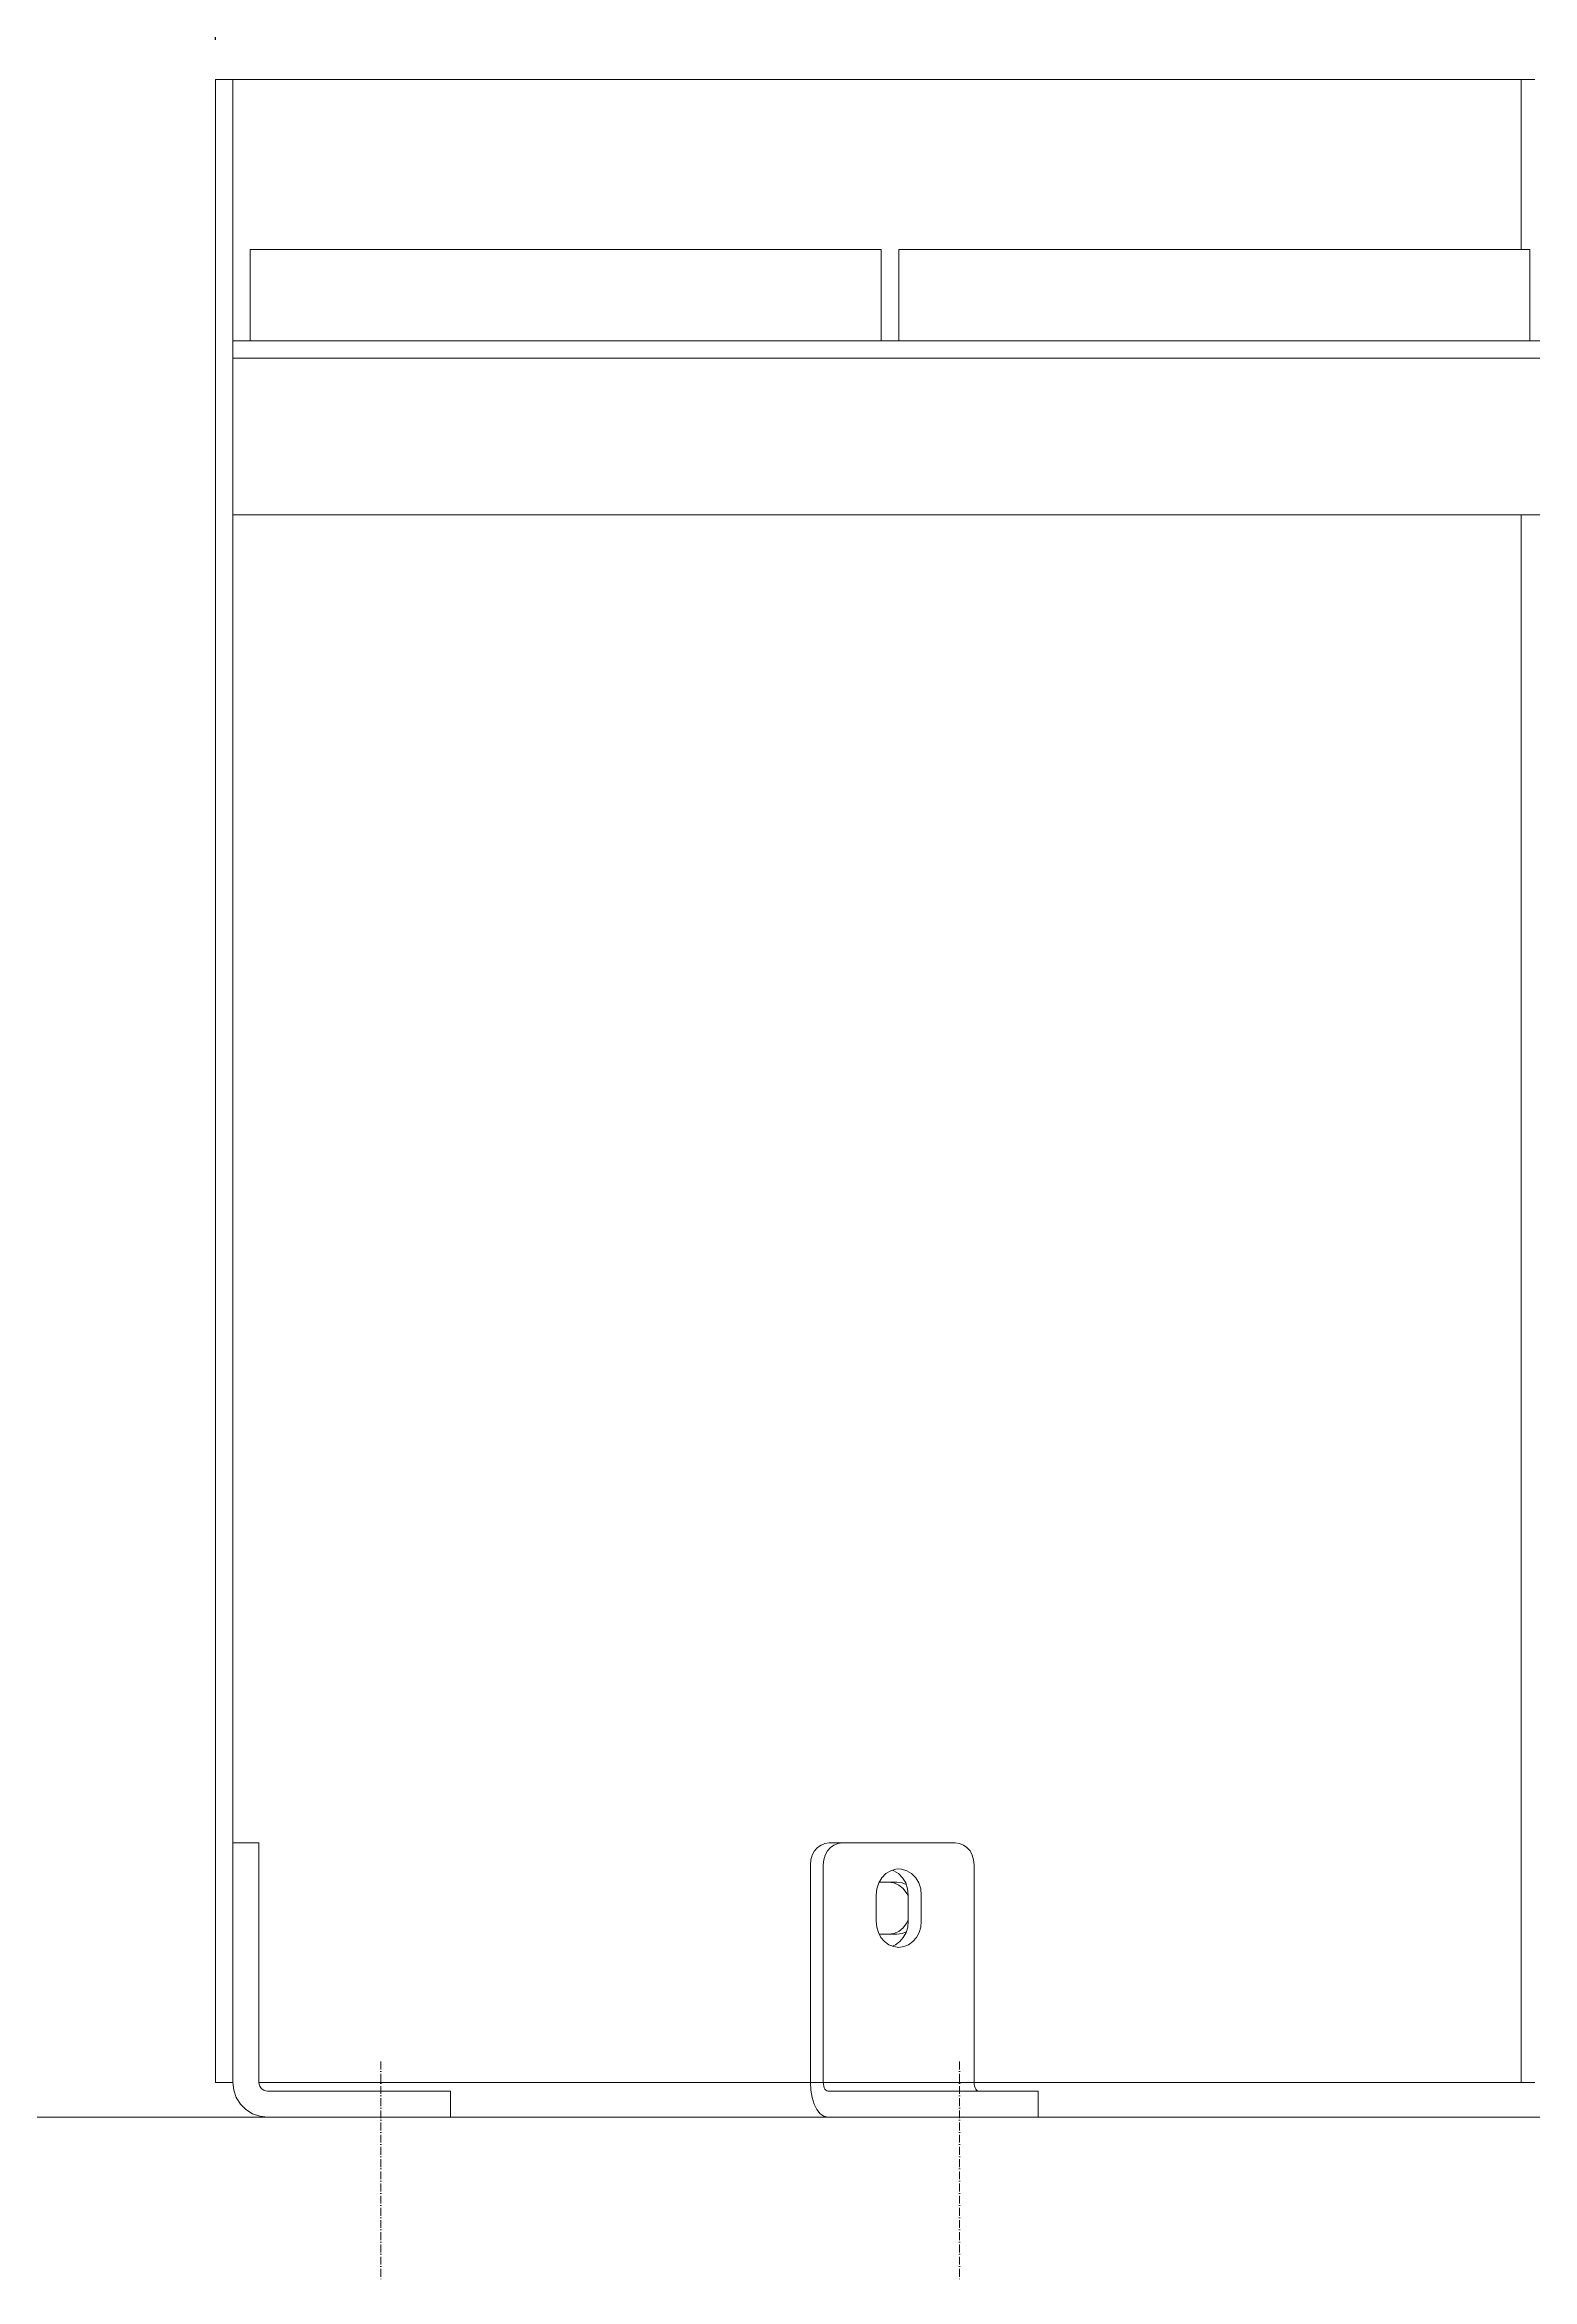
# Model space of a CAD drawing. Header units: millimetres. Extents: x 25115 to 31055, y 5999 to 10199.
# Drawn here: x 27364 to 27706, y 8718 to 9231 of the extents above; entities that cross this region are included whole.
import ezdxf

# ---------------------------------------------------------------- set-up
doc = ezdxf.new("R2010")
doc.units = ezdxf.units.MM
doc.header["$LTSCALE"] = 0.3
doc.linetypes.add('ACAD_ISO10W100', pattern=[18.5, 12, -3, 0.5, -3])
doc.linetypes.add('INCONTINUOUS', pattern=[200000.001, 200000, -0.001])
for name, color, linetype, lineweight in [('KOTY', 3, 'INCONTINUOUS', 9), ('OBRYSOVA', 7, 'Continuous', 9), ('OSY', 7, 'ACAD_ISO10W100', 15), ('Visible', 7, 'Continuous', 18)]:
    doc.layers.add(name, color=color, linetype=linetype, lineweight=lineweight)
doc.styles.add('SEACAD_Arial', font='arial.ttf', dxfattribs={"width": 0.8})
doc.dimstyles.new('ISO-25', dxfattribs={"dimtxt": 1.6, "dimasz": 2, "dimexe": 0.5, "dimexo": 1.5, "dimtad": 1, "dimdec": 0, "dimtxsty": 'SEACAD_Arial', "dimcen": 2, "dimadec": 0, "dimazin": 0, "dimtfac": 1, "dimtdec": 0, "dimtmove": 0, "dimatfit": 3, "dimfxl": 1, "dimarcsym": 0})

# ---------------------------------------------------------------- blocks, each defined once
blk = doc.blocks.new('*D436')
at = {"layer": 'Defpoints', "color": 0}
for p in [(28011.37, 9467.63), (27403.37, 9202.03), (28011.37, 9202.03)]:
    blk.add_point(p, dxfattribs=at)
at = {"layer": 'KOTY', "color": 0, "lineweight": -2}
for p, q in [((27403.37, 9232.03), (27403.37, 9477.63)), ((28011.37, 9232.03), (28011.37, 9477.63)), ((27443.37, 9467.63), (27971.37, 9467.63))]:
    blk.add_line(p, q, dxfattribs=at)
at = {"layer": 'KOTY', "color": 0}
for points in [[(27443.37, 9474.3), (27443.37, 9460.96), (27403.37, 9467.63)], [(27971.37, 9460.96), (27971.37, 9474.3), (28011.37, 9467.63)]]:
    blk.add_solid(points, dxfattribs=at)
at = {"layer": 'KOTY', "color": 0, "insert": (27707.37, 9496.47), "char_height": 32, "attachment_point": 5, "style": 'SEACAD_Arial'}
blk.add_mtext('608', dxfattribs=at)

msp = doc.modelspace()

# ---------------------------------------------------------------- linework, layer by layer
at = {"layer": 'OBRYSOVA'}
msp.add_line((25943.86, 8754.87), (28211.8, 8754.87), dxfattribs=at)
at = {"layer": 'OSY', "ltscale": 0.5}
for p, q in [((27441.39, 8767.62), (27441.39, 8717.62)), ((27574.37, 8767.62), (27574.37, 8717.62))]:
    msp.add_line(p, q, dxfattribs=at)
at = {"layer": 'Visible', "color": 0}
for p, q in [((27403.37, 9222.89), (27407.39, 9222.89)), ((27403.37, 9222.35), (27403.37, 9222.89)), ((27403.37, 9220.89), (27403.37, 9222.35)), ((27403.37, 9218.49), (27403.37, 9220.89)), ((27403.37, 9215.33), (27403.37, 9218.49)), ((27407.39, 9222.89), (27407.39, 9222.35)), ((27407.39, 9222.89), (27407.55, 9222.89)), ((27407.39, 9222.35), (27407.39, 9220.89)), ((27407.39, 9222.35), (27407.39, 8812.85)), ((27407.39, 9220.89), (27407.39, 9218.49)), ((27407.39, 9218.49), (27407.39, 9215.33)), ((27407.55, 9222.89), (27408.07, 9222.89)), ((27408.07, 9222.89), (27408.89, 9222.89)), ((27408.89, 9222.89), (27410.03, 9222.89)), ((27410.03, 9222.89), (27411.39, 9222.89)), ((27411.39, 9222.89), (27703.35, 9222.89)), ((27703.35, 9222.89), (27704.91, 9222.89)), ((27704.91, 9222.89), (27706.53, 9222.89)), ((27403.37, 9211.55), (27403.37, 9215.33)), ((27407.39, 9215.33), (27407.39, 9211.55)), ((27403.37, 9207.31), (27403.37, 9211.55)), ((27407.39, 9211.55), (27407.39, 9207.31)), ((27403.37, 9202.87), (27403.37, 9207.31)), ((27403.37, 9202.87), (27403.37, 8782.87)), ((27407.39, 9207.31), (27407.39, 9202.87)), ((27407.39, 9202.87), (27407.39, 8782.87)), ((27411.39, 9183.87), (27556.37, 9183.87)), ((27411.39, 9183.35), (27411.39, 9183.87)), ((27411.39, 9181.89), (27411.39, 9183.35)), ((27556.37, 9183.87), (27556.37, 9183.35)), ((27556.37, 9183.35), (27556.37, 9181.89)), ((27560.37, 9183.87), (27705.37, 9183.87)), ((27560.37, 9183.35), (27560.37, 9183.87)), ((27560.37, 9181.89), (27560.37, 9183.35)), ((27705.37, 9183.87), (27705.37, 9183.35)), ((27705.37, 9183.35), (27705.37, 9181.89)), ((27411.39, 9179.49), (27411.39, 9181.89)), ((27411.39, 9176.33), (27411.39, 9179.49)), ((27556.37, 9181.89), (27556.37, 9179.49)), ((27556.37, 9179.49), (27556.37, 9176.33)), ((27560.37, 9179.49), (27560.37, 9181.89)), ((27560.37, 9176.33), (27560.37, 9179.49)), ((27705.37, 9181.89), (27705.37, 9179.49)), ((27705.37, 9179.49), (27705.37, 9176.33)), ((27411.39, 9172.55), (27411.39, 9176.33)), ((27411.39, 9168.31), (27411.39, 9172.55)), ((27556.37, 9176.33), (27556.37, 9172.55)), ((27556.37, 9172.55), (27556.37, 9168.31)), ((27560.37, 9172.55), (27560.37, 9176.33)), ((27560.37, 9168.31), (27560.37, 9172.55)), ((27705.37, 9176.33), (27705.37, 9172.55)), ((27705.37, 9172.55), (27705.37, 9168.31)), ((27411.39, 9163.87), (27411.39, 9168.31)), ((27556.37, 9168.31), (27556.37, 9163.87)), ((27560.37, 9163.87), (27560.37, 9168.31)), ((27705.37, 9168.31), (27705.37, 9163.87)), ((27407.39, 9162.89), (28007.37, 9162.89)), ((27411.39, 9163.87), (27411.39, 9162.89)), ((27411.39, 9162.89), (27556.37, 9162.89)), ((27556.37, 9163.87), (27556.37, 9162.89)), ((27560.37, 9163.87), (27560.37, 9162.89)), ((27560.37, 9162.89), (27705.37, 9162.89)), ((27705.37, 9163.87), (27705.37, 9162.89)), ((27407.39, 9158.89), (28007.37, 9158.89)), ((27407.39, 9122.87), (28007.37, 9122.87)), ((27407.39, 8817.87), (27413.37, 8817.87)), ((27413.37, 8817.87), (27413.37, 8817.73)), ((27413.37, 8817.73), (27413.37, 8817.37)), ((27413.37, 8817.37), (27413.37, 8816.77)), ((27413.37, 8816.77), (27413.37, 8816.01)), ((27413.37, 8816.01), (27413.37, 8815.03)), ((27413.37, 8815.03), (27413.37, 8813.99)), ((27413.37, 8813.99), (27413.37, 8812.85)), ((27413.37, 8762.85), (27413.37, 8812.85)), ((27540.07, 8812.85), (27540.17, 8813.99)), ((27540.07, 8762.85), (27540.07, 8812.85)), ((27540.17, 8813.99), (27540.47, 8815.03)), ((27540.47, 8815.03), (27540.99, 8816.01)), ((27540.99, 8816.01), (27541.69, 8816.77)), ((27541.69, 8816.77), (27542.51, 8817.37)), ((27542.51, 8817.37), (27543.41, 8817.73)), ((27543.15, 8813.99), (27543.03, 8812.85)), ((27543.03, 8762.85), (27543.03, 8812.85)), ((27543.47, 8815.03), (27543.15, 8813.99)), ((27543.41, 8817.73), (27544.39, 8817.87)), ((27544.01, 8816.01), (27543.47, 8815.03)), ((27544.69, 8816.77), (27544.01, 8816.01)), ((27544.39, 8817.87), (27547.39, 8817.87)), ((27545.49, 8817.37), (27544.69, 8816.77)), ((27546.43, 8817.73), (27545.49, 8817.37)), ((27547.39, 8817.87), (27546.43, 8817.73)), ((27547.39, 8817.87), (27573.35, 8817.87)), ((27574.31, 8817.73), (27573.35, 8817.87)), ((27575.23, 8817.37), (27574.31, 8817.73)), ((27576.05, 8816.77), (27575.23, 8817.37)), ((27576.75, 8816.01), (27576.05, 8816.77)), ((27577.27, 8815.03), (27576.75, 8816.01)), ((27577.57, 8813.99), (27577.27, 8815.03)), ((27577.69, 8812.85), (27577.57, 8813.99)), ((27577.69, 8812.85), (27577.69, 8762.85)), ((27555.77, 8808.67), (27555.33, 8807.31)), ((27556.49, 8809.85), (27555.77, 8808.67)), ((27555.91, 8808.87), (27559.95, 8808.87)), ((27557.43, 8810.81), (27556.49, 8809.85)), ((27558.53, 8811.47), (27557.43, 8810.81)), ((27557.97, 8808.87), (27559.21, 8808.69)), ((27559.73, 8811.83), (27558.53, 8811.47)), ((27559.21, 8811.47), (27558.85, 8811.59)), ((27560.31, 8810.81), (27559.21, 8811.47)), ((27559.21, 8808.69), (27560.37, 8808.17)), ((27560.37, 8811.87), (27559.73, 8811.83)), ((27559.95, 8808.87), (27561.19, 8808.69)), ((27561.25, 8809.85), (27560.31, 8810.81)), ((27561.01, 8811.83), (27560.37, 8811.87)), ((27560.37, 8808.17), (27561.41, 8807.37)), ((27562.23, 8811.47), (27561.01, 8811.83)), ((27561.19, 8808.69), (27562.09, 8808.31)), ((27561.97, 8808.67), (27561.25, 8809.85)), ((27562.41, 8807.31), (27561.97, 8808.67)), ((27563.33, 8810.81), (27562.23, 8811.47)), ((27564.27, 8809.85), (27563.33, 8810.81)), ((27564.97, 8808.67), (27564.27, 8809.85)), ((27565.41, 8807.31), (27564.97, 8808.67)), ((27555.33, 8807.31), (27555.17, 8805.85)), ((27555.17, 8805.85), (27555.17, 8799.87)), ((27561.41, 8807.37), (27562.25, 8806.27)), ((27562.25, 8806.27), (27562.57, 8805.59)), ((27562.57, 8805.85), (27562.41, 8807.31)), ((27562.57, 8799.87), (27562.57, 8805.85)), ((27565.55, 8805.85), (27565.41, 8807.31)), ((27565.55, 8799.87), (27565.55, 8805.85)), ((27555.17, 8799.87), (27555.31, 8798.53)), ((27555.31, 8798.53), (27555.69, 8797.25)), ((27560.37, 8797.55), (27559.21, 8797.03)), ((27561.41, 8798.39), (27560.37, 8797.55)), ((27562.11, 8797.43), (27561.19, 8797.03)), ((27562.25, 8799.47), (27561.41, 8798.39)), ((27562.05, 8797.25), (27562.45, 8798.53)), ((27562.57, 8800.17), (27562.25, 8799.47)), ((27562.45, 8798.53), (27562.57, 8799.87)), ((27565.05, 8797.25), (27565.45, 8798.53)), ((27565.45, 8798.53), (27565.55, 8799.87)), ((27555.69, 8797.25), (27556.29, 8796.13)), ((27559.95, 8796.87), (27555.91, 8796.87)), ((27556.29, 8796.13), (27557.13, 8795.19)), ((27557.13, 8795.19), (27558.11, 8794.47)), ((27559.21, 8797.03), (27557.97, 8796.87)), ((27558.11, 8794.47), (27559.21, 8794.03)), ((27558.85, 8794.17), (27559.63, 8794.47)), ((27559.21, 8794.03), (27560.37, 8793.87)), ((27559.63, 8794.47), (27560.63, 8795.19)), ((27561.19, 8797.03), (27559.95, 8796.87)), ((27560.37, 8793.87), (27561.53, 8794.03)), ((27560.63, 8795.19), (27561.41, 8796.13)), ((27561.41, 8796.13), (27562.05, 8797.25)), ((27561.53, 8794.03), (27562.63, 8794.47)), ((27562.63, 8794.47), (27563.59, 8795.19)), ((27563.59, 8795.19), (27564.43, 8796.13)), ((27564.43, 8796.13), (27565.05, 8797.25)), ((27403.37, 8778.43), (27403.37, 8782.87)), ((27407.39, 8782.87), (27407.39, 8778.43)), ((27407.39, 8763.39), (27407.39, 8782.87)), ((27403.37, 8774.19), (27403.37, 8778.43)), ((27407.39, 8778.43), (27407.39, 8774.19)), ((27403.37, 8770.41), (27403.37, 8774.19)), ((27407.39, 8774.19), (27407.39, 8770.41)), ((27403.37, 8767.25), (27403.37, 8770.41)), ((27403.37, 8764.85), (27403.37, 8767.25)), ((27407.39, 8770.41), (27407.39, 8767.25)), ((27407.39, 8767.25), (27407.39, 8764.85)), ((27403.37, 8763.39), (27403.37, 8764.85)), ((27403.37, 8762.85), (27403.37, 8763.39)), ((27407.39, 8762.85), (27403.37, 8762.85)), ((27407.39, 8764.85), (27407.39, 8763.39)), ((27407.39, 8763.39), (27407.39, 8762.85)), ((27407.39, 8762.85), (27407.57, 8761.09)), ((27413.37, 8762.85), (27703.35, 8762.85)), ((27413.37, 8762.85), (27413.43, 8762.43)), ((27413.43, 8762.43), (27413.55, 8762.01)), ((27413.55, 8762.01), (27413.81, 8761.63)), ((27413.81, 8761.63), (27414.13, 8761.33)), ((27540.07, 8762.85), (27540.15, 8761.09)), ((27543.03, 8762.85), (27543.07, 8762.43)), ((27543.07, 8762.43), (27543.15, 8762.01)), ((27543.15, 8762.01), (27543.25, 8761.63)), ((27543.25, 8761.63), (27543.41, 8761.33)), ((27577.71, 8762.43), (27577.69, 8762.85)), ((27577.79, 8762.01), (27577.71, 8762.43)), ((27577.91, 8761.63), (27577.79, 8762.01)), ((27578.07, 8761.33), (27577.91, 8761.63)), ((27703.35, 8762.85), (27704.91, 8762.85)), ((27704.91, 8762.85), (27706.53, 8762.85)), ((27407.57, 8761.09), (27408.15, 8759.39)), ((27408.15, 8759.39), (27409.11, 8757.87)), ((27409.11, 8757.87), (27410.39, 8756.61)), ((27410.39, 8756.61), (27411.91, 8755.67)), ((27414.13, 8761.33), (27414.49, 8761.07)), ((27414.49, 8761.07), (27414.93, 8760.93)), ((27414.93, 8760.93), (27415.37, 8760.87)), ((27415.37, 8760.87), (27437.37, 8760.87)), ((27437.37, 8760.87), (27441.81, 8760.87)), ((27441.81, 8760.87), (27446.05, 8760.87)), ((27446.05, 8760.87), (27449.83, 8760.87)), ((27449.83, 8760.87), (27452.99, 8760.87)), ((27452.99, 8760.87), (27455.39, 8760.87)), ((27455.39, 8760.87), (27456.85, 8760.87)), ((27456.85, 8760.87), (27457.37, 8760.87)), ((27457.37, 8760.87), (27457.37, 8754.87)), ((27540.15, 8761.09), (27540.45, 8759.39)), ((27540.45, 8759.39), (27540.91, 8757.87)), ((27540.91, 8757.87), (27541.55, 8756.61)), ((27541.55, 8756.61), (27542.31, 8755.67)), ((27543.41, 8761.33), (27543.61, 8761.07)), ((27543.61, 8761.07), (27543.83, 8760.93)), ((27543.83, 8760.93), (27544.05, 8760.87)), ((27544.05, 8760.87), (27555.05, 8760.87)), ((27555.05, 8760.87), (27578.11, 8760.87)), ((27555.05, 8760.87), (27557.71, 8760.87)), ((27557.71, 8760.87), (27561.11, 8760.87)), ((27561.11, 8760.87), (27565.05, 8760.87)), ((27565.05, 8760.87), (27569.39, 8760.87)), ((27569.39, 8760.87), (27573.87, 8760.87)), ((27573.87, 8760.87), (27578.27, 8760.87)), ((27578.27, 8761.07), (27578.07, 8761.33)), ((27578.47, 8760.93), (27578.27, 8761.07)), ((27578.27, 8760.87), (27582.37, 8760.87)), ((27578.69, 8760.87), (27578.47, 8760.93)), ((27582.37, 8760.87), (27585.97, 8760.87)), ((27585.97, 8760.87), (27588.91, 8760.87)), ((27588.91, 8760.87), (27590.99, 8760.87)), ((27590.99, 8760.87), (27592.15, 8760.87)), ((27592.15, 8760.87), (27592.37, 8760.87)), ((27592.37, 8758.87), (27592.37, 8760.87)), ((27592.37, 8758.87), (27592.37, 8754.87)), ((27411.91, 8755.67), (27413.59, 8755.07)), ((27413.59, 8755.07), (27415.37, 8754.87)), ((27415.37, 8754.87), (27437.37, 8754.87)), ((27441.81, 8754.87), (27437.37, 8754.87)), ((27446.05, 8754.87), (27441.81, 8754.87)), ((27449.83, 8754.87), (27446.05, 8754.87)), ((27452.99, 8754.87), (27449.83, 8754.87)), ((27455.39, 8754.87), (27452.99, 8754.87)), ((27456.85, 8754.87), (27455.39, 8754.87)), ((27457.37, 8754.87), (27456.85, 8754.87)), ((27542.31, 8755.67), (27543.15, 8755.07)), ((27543.15, 8755.07), (27544.05, 8754.87)), ((27544.05, 8754.87), (27555.05, 8754.87)), ((27557.71, 8754.87), (27555.05, 8754.87)), ((27561.11, 8754.87), (27557.71, 8754.87)), ((27565.05, 8754.87), (27561.11, 8754.87)), ((27569.39, 8754.87), (27565.05, 8754.87)), ((27573.87, 8754.87), (27569.39, 8754.87)), ((27578.27, 8754.87), (27573.87, 8754.87)), ((27582.37, 8754.87), (27578.27, 8754.87)), ((27585.97, 8754.87), (27582.37, 8754.87)), ((27588.91, 8754.87), (27585.97, 8754.87)), ((27590.99, 8754.87), (27588.91, 8754.87)), ((27592.15, 8754.87), (27590.99, 8754.87)), ((27592.37, 8754.87), (27592.15, 8754.87))]:
    msp.add_line(p, q, dxfattribs=at)
at = {"layer": 'Visible'}
for p, q in [((27703.35, 9183.87), (27703.35, 9222.89)), ((27703.35, 8762.85), (27703.35, 9122.87))]:
    msp.add_line(p, q, dxfattribs=at)

# ---------------------------------------------------------------- dimensions: what is measured, and where the dimension line sits
at = {"layer": 'KOTY'}
dim = msp.add_linear_dim(base=(28011.37, 9467.63), p1=(27403.37, 9202.03), p2=(28011.37, 9202.03), angle=180, dimstyle='ISO-25', override={"dimlfac": 1, "dimtxsty": 'SEACAD_Arial', "dimsah": 1, "dimtolj": 0}, dxfattribs=at)
dim.commit()
dim.dimension.update_dxf_attribs({"geometry": '*D436', "text_midpoint": (27707.37, 9496.47)})

doc.saveas('drawing.dxf')
